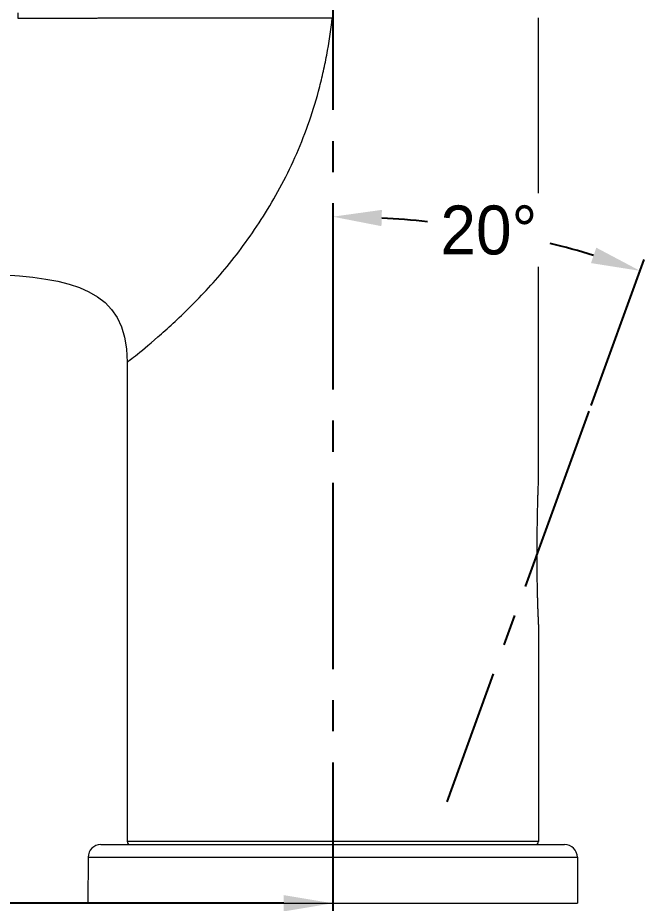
# Model space of a CAD drawing. Extents: x 11557 to 12329, y -16777 to -16231.
# Drawn here: x 12048.9 to 12112.9, y -16569.3 to -16478.8 of the extents above; entities that cross this region are included whole.
import ezdxf

# ---------------------------------------------------------------- set-up
doc = ezdxf.new("R2010")
doc.units = 0
doc.header["$MEASUREMENT"] = 0
doc.linetypes.add('CENTER2', pattern=[28.575, 19.05, -3.175, 3.175, -3.175])
doc.layers.get('0').update_dxf_attribs({"color": 3, "linetype": 'CONTINUOUS'})
doc.layers.get('DEFPOINTS').update_dxf_attribs({"linetype": 'CONTINUOUS'})
doc.layers.add('CENTER', color=1, linetype='CENTER2')
doc.layers.add('DIM_', color=6, linetype='CONTINUOUS', lineweight=9)
doc.styles.get("Standard").update_dxf_attribs({"font": 'Gulim.ttf'})
doc.dimstyles.new('사본(2) STANDARD', dxfattribs={"dimscale": 0, "dimtxt": 5, "dimasz": 5, "dimexe": 1.25, "dimexo": 0.625, "dimgap": 1.5, "dimtad": 3, "dimtih": 1, "dimtoh": 1, "dimdec": 1, "dimzin": 9, "dimdsep": 46, "dimtxsty": 'Standard', "dimcen": 2.5, "dimclrd": 5, "dimclre": 5, "dimclrt": 5, "dimadec": 0, "dimazin": 0, "dimtfac": 1, "dimtdec": 1, "dimtmove": 0, "dimatfit": 3, "dimfxl": 1.25, "dimtfill": 1, "dimtolj": 1, "dimtzin": 0, "dimarcsym": 0})

# ---------------------------------------------------------------- blocks, each defined once
blk = doc.blocks.new('*D30')
at = {"layer": 'DEFPOINTS', "color": 0, "transparency": 16777216}
for p in [(11979.301, -16503.69), (12081.119, -16563.024), (12081.119, -16569.324)]:
    blk.add_point(p, dxfattribs=at)
at = {"layer": 'DIM_', "color": 5, "lineweight": -2, "transparency": 16777216}
for p, q in [((11979.301, -16504.315), (11979.301, -16570.574)), ((12081.119, -16563.649), (12081.119, -16570.574)), ((11984.301, -16569.324), (12020.388, -16569.324)), ((12076.119, -16569.324), (12040.032, -16569.324))]:
    blk.add_line(p, q, dxfattribs=at)
at = {"layer": 'DIM_', "color": 5, "transparency": 16777216}
for points in [[(11984.301, -16568.49), (11984.301, -16570.157), (11979.301, -16569.324)], [(12076.119, -16568.49), (12076.119, -16570.157), (12081.119, -16569.324)]]:
    blk.add_solid(points, dxfattribs=at)
at = {"layer": 'DIM_', "color": 5, "transparency": 16777216, "insert": (12030.21, -16569.324), "char_height": 5, "attachment_point": 5, "bg_fill": 3, "box_fill_scale": 1.25, "bg_fill_color": 256, "bg_fill_true_color": 13158600, "bg_fill_transparency": 0}
blk.add_mtext('\\A1;101.8', dxfattribs=at)
blk = doc.blocks.new('*D37')
at = {"layer": 'DEFPOINTS', "color": 0, "transparency": 16777216}
for p in [(12081.119, -16440.624), (12107.29, -16519.039), (12092.767, -16558.939), (12081.119, -16582.487)]:
    blk.add_point(p, dxfattribs=at)
at = {"layer": 'DIM_', "color": 5, "lineweight": -2, "transparency": 16777216}
blk.add_line((12107.504, -16518.452), (12112.939, -16503.519), dxfattribs=at)
for start, end in [(83.94316, 86.87845), (73.12155, 76.0083)]:
    blk.add_arc((12081.119, -16590.944), 91.786, start, end, dxfattribs=at)
at = {"layer": 'DIM_', "color": 5, "transparency": 16777216}
for points in [[(12086.094, -16500.127), (12086.139, -16498.461), (12081.119, -16499.158)], [(12108.032, -16502.321), (12107.504, -16503.902), (12112.511, -16504.693)]]:
    blk.add_solid(points, dxfattribs=at)
at = {"layer": 'DIM_', "color": 5, "transparency": 16777216, "insert": (12097.057, -16500.552), "char_height": 5, "attachment_point": 5, "bg_fill": 3, "box_fill_scale": 1.25, "bg_fill_color": 256, "bg_fill_true_color": 13158600, "bg_fill_transparency": 0}
blk.add_mtext('\\A1;20°', dxfattribs=at)
at = {"layer": 'DEFPOINTS', "color": 0, "transparency": 16777216}
blk.add_point((12102.286, -16501.632), dxfattribs=at)

msp = doc.modelspace()

# ---------------------------------------------------------------- linework, layer by layer
at = {"linetype": 'Continuous', "lineweight": 18}
for p, q in [((12102.119, -16525.645), (12102.119, -16478.824)), ((12060.119, -16514.024), (12060.119, -16563.024)), ((12102.119, -16540.849), (12102.119, -16563.024)), ((12057.435, -16563.324), (12104.802, -16563.324)), ((12056.135, -16564.619), (12056.119, -16569.324)), ((12106.102, -16564.619), (12106.119, -16569.324)), ((12056.119, -16569.324), (12106.119, -16569.324))]:
    msp.add_line(p, q, dxfattribs=at)
at = {"linetype": 'Continuous', "lineweight": 13}
for p, q in [((12102.119, -16563.024), (12060.119, -16563.024)), ((12056.135, -16564.619), (12106.102, -16564.619))]:
    msp.add_line(p, q, dxfattribs=at)
at = {"linetype": 'Continuous', "lineweight": 18}
for centre, radius, start, end in [((12060.419, -16563.024), 0.3, 180, 270), ((12101.819, -16563.024), 0.3, 270, 0), ((12057.435, -16564.624), 1.3, 90, 179.8), ((12104.802, -16564.624), 1.3, 0.2, 90)]:
    msp.add_arc(centre, radius, start, end, dxfattribs=at)
msp.add_ellipse((12048.942, -16478.824), major_axis=(0, 0.5), ratio=0.000002, start_param=0.000045, end_param=1.659514, dxfattribs=at)
for points, knots in [([(12048.942, -16478.868), (12048.996, -16478.868), (12049.104, -16478.868), (12049.265, -16478.868), (12049.427, -16478.868), (12049.588, -16478.867), (12049.749, -16478.867), (12049.911, -16478.867), (12050.072, -16478.867), (12050.234, -16478.867), (12050.395, -16478.866), (12050.557, -16478.866), (12050.718, -16478.866), (12050.879, -16478.866), (12051.041, -16478.865), (12051.202, -16478.865), (12051.363, -16478.865), (12051.524, -16478.865), (12051.686, -16478.864), (12051.847, -16478.864), (12052.008, -16478.864), (12052.169, -16478.864), (12052.331, -16478.863), (12052.492, -16478.863), (12052.653, -16478.863), (12052.814, -16478.863), (12052.975, -16478.862), (12053.136, -16478.862), (12053.297, -16478.862), (12053.458, -16478.861), (12053.619, -16478.861), (12053.78, -16478.861), (12053.941, -16478.86), (12054.102, -16478.86), (12054.263, -16478.86), (12054.424, -16478.859), (12054.585, -16478.859), (12054.746, -16478.859), (12054.906, -16478.858), (12055.067, -16478.858), (12055.228, -16478.858), (12055.388, -16478.857), (12055.549, -16478.857), (12055.71, -16478.857), (12055.87, -16478.856), (12056.031, -16478.856), (12056.191, -16478.856), (12056.352, -16478.855), (12056.512, -16478.855), (12056.672, -16478.854), (12056.833, -16478.854), (12056.993, -16478.854), (12057.153, -16478.853), (12057.313, -16478.853), (12057.474, -16478.852), (12057.634, -16478.852), (12057.794, -16478.851), (12057.954, -16478.851), (12058.114, -16478.851), (12058.273, -16478.85), (12058.433, -16478.85), (12058.593, -16478.849), (12058.753, -16478.849), (12058.913, -16478.848), (12059.072, -16478.848), (12059.232, -16478.847), (12059.391, -16478.847), (12059.551, -16478.846), (12059.71, -16478.846), (12059.869, -16478.845), (12060.029, -16478.845), (12060.188, -16478.844), (12060.347, -16478.844), (12060.506, -16478.843), (12060.665, -16478.843), (12060.824, -16478.842), (12060.983, -16478.842), (12061.141, -16478.841), (12061.3, -16478.841), (12061.459, -16478.84), (12061.617, -16478.84), (12061.776, -16478.839), (12061.934, -16478.838), (12062.092, -16478.838), (12062.251, -16478.837), (12062.409, -16478.837), (12062.567, -16478.836), (12062.725, -16478.835), (12062.883, -16478.835), (12063.04, -16478.834), (12063.198, -16478.834), (12063.356, -16478.833), (12063.513, -16478.832), (12063.671, -16478.832), (12063.828, -16478.831), (12063.985, -16478.831), (12064.143, -16478.83), (12064.35, -16478.829), (12064.619, -16478.828), (12064.965, -16478.827), (12065.35, -16478.826), (12065.774, -16478.826), (12066.237, -16478.825), (12066.74, -16478.825), (12067.281, -16478.824), (12067.861, -16478.824), (12068.48, -16478.824), (12069.138, -16478.824), (12069.836, -16478.824), (12070.574, -16478.825), (12071.354, -16478.825), (12072.176, -16478.826), (12072.778, -16478.826), (12073.143, -16478.827), (12073.257, -16478.827), (12073.372, -16478.827), (12073.49, -16478.827), (12073.608, -16478.827), (12073.728, -16478.827), (12073.85, -16478.827), (12073.973, -16478.827), (12074.097, -16478.827), (12074.223, -16478.827), (12074.351, -16478.827), (12074.48, -16478.827), (12074.61, -16478.827), (12074.742, -16478.827), (12074.876, -16478.827), (12075.011, -16478.827), (12075.147, -16478.827), (12075.286, -16478.827), (12075.425, -16478.827), (12075.566, -16478.827), (12075.709, -16478.827), (12075.853, -16478.827), (12075.999, -16478.827), (12076.146, -16478.827), (12076.294, -16478.827), (12076.445, -16478.827), (12076.596, -16478.827), (12076.75, -16478.827), (12076.904, -16478.827), (12077.061, -16478.827), (12077.218, -16478.827), (12077.378, -16478.827), (12077.538, -16478.827), (12077.701, -16478.827), (12077.864, -16478.827), (12078.03, -16478.826), (12078.196, -16478.826), (12078.365, -16478.826), (12078.534, -16478.826), (12078.706, -16478.826), (12078.878, -16478.826), (12079.052, -16478.826), (12079.228, -16478.826), (12079.405, -16478.825), (12079.583, -16478.825), (12079.763, -16478.825), (12079.945, -16478.825), (12080.127, -16478.825), (12080.312, -16478.825), (12080.497, -16478.824), (12080.684, -16478.824), (12080.873, -16478.824), (12080.999, -16478.824), (12081.062, -16478.824)], [0, 0, 0, 0, 0.00496, 0.009921, 0.01488, 0.01984, 0.024799, 0.029758, 0.034716, 0.039674, 0.044632, 0.049589, 0.054546, 0.059503, 0.064459, 0.069415, 0.07437, 0.079325, 0.08428, 0.089235, 0.094189, 0.099142, 0.104096, 0.109048, 0.114001, 0.118953, 0.123905, 0.128856, 0.133807, 0.138758, 0.143708, 0.148658, 0.153607, 0.158556, 0.163505, 0.168453, 0.173401, 0.178348, 0.183296, 0.188242, 0.193188, 0.198134, 0.20308, 0.208025, 0.21297, 0.217914, 0.222858, 0.227801, 0.232744, 0.237687, 0.24263, 0.247571, 0.252513, 0.257454, 0.262395, 0.267335, 0.272275, 0.277214, 0.282153, 0.287092, 0.29203, 0.296968, 0.301906, 0.306843, 0.31178, 0.316716, 0.321653, 0.326588, 0.331524, 0.336459, 0.341393, 0.346327, 0.351261, 0.356195, 0.361128, 0.366061, 0.370993, 0.375925, 0.380857, 0.385788, 0.390719, 0.39565, 0.400581, 0.405511, 0.410441, 0.415371, 0.4203, 0.425229, 0.430158, 0.435087, 0.440016, 0.444945, 0.449873, 0.454801, 0.459729, 0.464658, 0.469585, 0.474513, 0.484129, 0.494992, 0.507105, 0.520468, 0.535082, 0.550951, 0.568076, 0.586461, 0.60611, 0.627029, 0.649225, 0.672706, 0.697479, 0.723551, 0.750929, 0.754483, 0.75808, 0.761722, 0.765408, 0.769139, 0.772914, 0.776733, 0.780597, 0.784505, 0.788457, 0.792454, 0.796495, 0.80058, 0.80471, 0.808884, 0.813102, 0.817364, 0.821671, 0.826022, 0.830417, 0.834856, 0.83934, 0.843867, 0.848439, 0.853055, 0.857714, 0.862418, 0.867165, 0.871957, 0.876792, 0.881671, 0.886594, 0.89156, 0.896571, 0.901624, 0.906722, 0.911862, 0.917047, 0.922274, 0.927546, 0.93286, 0.938218, 0.943619, 0.949063, 0.95455, 0.960081, 0.965655, 0.971271, 0.976931, 0.982634, 0.98838, 0.994168, 1, 1, 1, 1]), ([(12102.119, -16525.645), (12102.119, -16525.645), (12102.118, -16525.661), (12102.117, -16525.696), (12102.116, -16525.704), (12102.116, -16525.722), (12102.115, -16525.731), (12102.114, -16525.761), (12102.113, -16525.783), (12102.112, -16525.832), (12102.111, -16525.858), (12102.109, -16525.9), (12102.109, -16525.915), (12102.107, -16525.944), (12102.107, -16525.959), (12102.104, -16526.036), (12102.102, -16526.102), (12102.097, -16526.239), (12102.094, -16526.31), (12102.09, -16526.421), (12102.089, -16526.459), (12102.086, -16526.534), (12102.085, -16526.572), (12102.081, -16526.688), (12102.079, -16526.765), (12102.073, -16526.923), (12102.071, -16527.003), (12102.063, -16527.244), (12102.058, -16527.407), (12102.048, -16527.738), (12102.043, -16527.906), (12102.036, -16528.16), (12102.034, -16528.246), (12102.029, -16528.417), (12102.027, -16528.502), (12102.02, -16528.76), (12102.016, -16528.931), (12102.008, -16529.276), (12102.004, -16529.448), (12101.997, -16529.794), (12101.994, -16529.967), (12101.984, -16530.487), (12101.979, -16530.835), (12101.969, -16531.533), (12101.966, -16531.883), (12101.96, -16532.585), (12101.958, -16532.937), (12101.957, -16533.642), (12101.957, -16533.996), (12101.959, -16534.528), (12101.96, -16534.705), (12101.962, -16535.059), (12101.964, -16535.236), (12101.969, -16535.766), (12101.974, -16536.118), (12101.981, -16536.557), (12101.983, -16536.645), (12101.986, -16536.82), (12101.988, -16536.907), (12101.993, -16537.168), (12101.997, -16537.342), (12102.005, -16537.687), (12102.009, -16537.859), (12102.018, -16538.2), (12102.023, -16538.37), (12102.031, -16538.622), (12102.034, -16538.706), (12102.039, -16538.873), (12102.042, -16538.956), (12102.05, -16539.203), (12102.056, -16539.365), (12102.063, -16539.563), (12102.065, -16539.602), (12102.068, -16539.68), (12102.069, -16539.719), (12102.074, -16539.834), (12102.077, -16539.909), (12102.083, -16540.055), (12102.086, -16540.126), (12102.092, -16540.263), (12102.095, -16540.329), (12102.099, -16540.423), (12102.1, -16540.454), (12102.102, -16540.498), (12102.103, -16540.513), (12102.104, -16540.542), (12102.105, -16540.556), (12102.108, -16540.624), (12102.11, -16540.673), (12102.113, -16540.725), (12102.113, -16540.735), (12102.114, -16540.754), (12102.115, -16540.763), (12102.116, -16540.788), (12102.117, -16540.816), (12102.118, -16540.834), (12102.118, -16540.846), (12102.119, -16540.849), (12102.119, -16540.849)], [0, 0, 0, 0, 0.015626, 0.015626, 0.019533, 0.019533, 0.023439, 0.023439, 0.031252, 0.031252, 0.039065, 0.039065, 0.042972, 0.042972, 0.046878, 0.046878, 0.062504, 0.062504, 0.07813, 0.07813, 0.085943, 0.085943, 0.093756, 0.093756, 0.109382, 0.109382, 0.125008, 0.125008, 0.15626, 0.15626, 0.187512, 0.187512, 0.203138, 0.203138, 0.218764, 0.218764, 0.250016, 0.250016, 0.281268, 0.281268, 0.31252, 0.31252, 0.375024, 0.375024, 0.437528, 0.437528, 0.500032, 0.500032, 0.562536, 0.562536, 0.593788, 0.593788, 0.62504, 0.62504, 0.687544, 0.687544, 0.70317, 0.70317, 0.718796, 0.718796, 0.750048, 0.750048, 0.7813, 0.7813, 0.812552, 0.812552, 0.828178, 0.828178, 0.843804, 0.843804, 0.875056, 0.875056, 0.882869, 0.882869, 0.890682, 0.890682, 0.906308, 0.906308, 0.921934, 0.921934, 0.93756, 0.93756, 0.945373, 0.945373, 0.94928, 0.94928, 0.953186, 0.953186, 0.968812, 0.968812, 0.972719, 0.972719, 0.976625, 0.976625, 0.984438, 0.992251, 0.992251, 1, 1, 1, 1])]:
    msp.add_open_spline(points, degree=3, knots=knots, dxfattribs=at)
at = {"linetype": 'Continuous', "lineweight": 13}
msp.add_open_spline([(12060.119, -16514.024), (12060.119, -16514.024), (12060.123, -16514.02), (12060.141, -16514.006), (12060.155, -16513.996), (12060.211, -16513.954), (12060.266, -16513.912), (12060.482, -16513.747), (12060.693, -16513.582), (12061.507, -16512.931), (12062.29, -16512.288), (12064.208, -16510.615), (12065.343, -16509.585), (12067.769, -16507.168), (12069.058, -16505.781), (12071.603, -16502.683), (12072.858, -16500.971), (12075.208, -16497.253), (12076.304, -16495.246), (12077.737, -16492.039), (12078.178, -16490.938), (12078.984, -16488.672), (12079.529, -16486.926), (12079.98, -16485.115), (12080.258, -16483.893), (12080.386, -16483.275), (12080.736, -16481.402), (12080.924, -16480.125), (12081.064, -16478.824)], degree=3, knots=[0, 0, 0, 0, 0.015625, 0.015625, 0.03125, 0.03125, 0.0625, 0.0625, 0.125, 0.125, 0.25, 0.25, 0.375, 0.375, 0.5, 0.5, 0.625, 0.625, 0.75, 0.75, 0.8125, 0.8125, 0.875, 0.90625, 0.90625, 0.9375, 0.9375, 1, 1, 1, 1], dxfattribs=at)
at = {"linetype": 'Continuous', "lineweight": 18}
msp.add_open_spline([(12046.149, -16504.993), (12054.37, -16505.468), (12060.119, -16506.403), (12060.119, -16514.024)], degree=3, dxfattribs=at)
at = {"layer": 'CENTER'}
for p, q in [((12081.119, -16440.624), (12081.119, -16582.487)), ((12107.29, -16519.039), (12092.767, -16558.939))]:
    msp.add_line(p, q, dxfattribs=at)

# ---------------------------------------------------------------- next in the draw order: dimensions: what is measured, and where the dimension line sits
at = {"layer": 'DIM_'}
dim = msp.add_linear_dim(base=(12081.119, -16569.324), p1=(11979.301, -16503.69), p2=(12081.119, -16563.024), dimstyle='사본(2) STANDARD', override={"dimscale": 1, "dimtad": 0}, dxfattribs=at)
dim.commit()
dim.dimension.update_dxf_attribs({"geometry": '*D30', "text_midpoint": (12030.21, -16569.324)})

# ---------------------------------------------------------------- next in the draw order: dimensions: what is measured, and where the dimension line sits
dim = msp.add_angular_dim_2l(base=(12102.286, -16501.632), line1=((12081.119, -16440.624), (12081.119, -16582.487)), line2=((12107.29, -16519.039), (12092.767, -16558.939)), dimstyle='사본(2) STANDARD', override={"dimscale": 1, "dimtad": 0}, dxfattribs=at)
dim.commit()
dim.dimension.update_dxf_attribs({"geometry": '*D37', "text_midpoint": (12097.057, -16500.552)})

doc.saveas('drawing.dxf')
